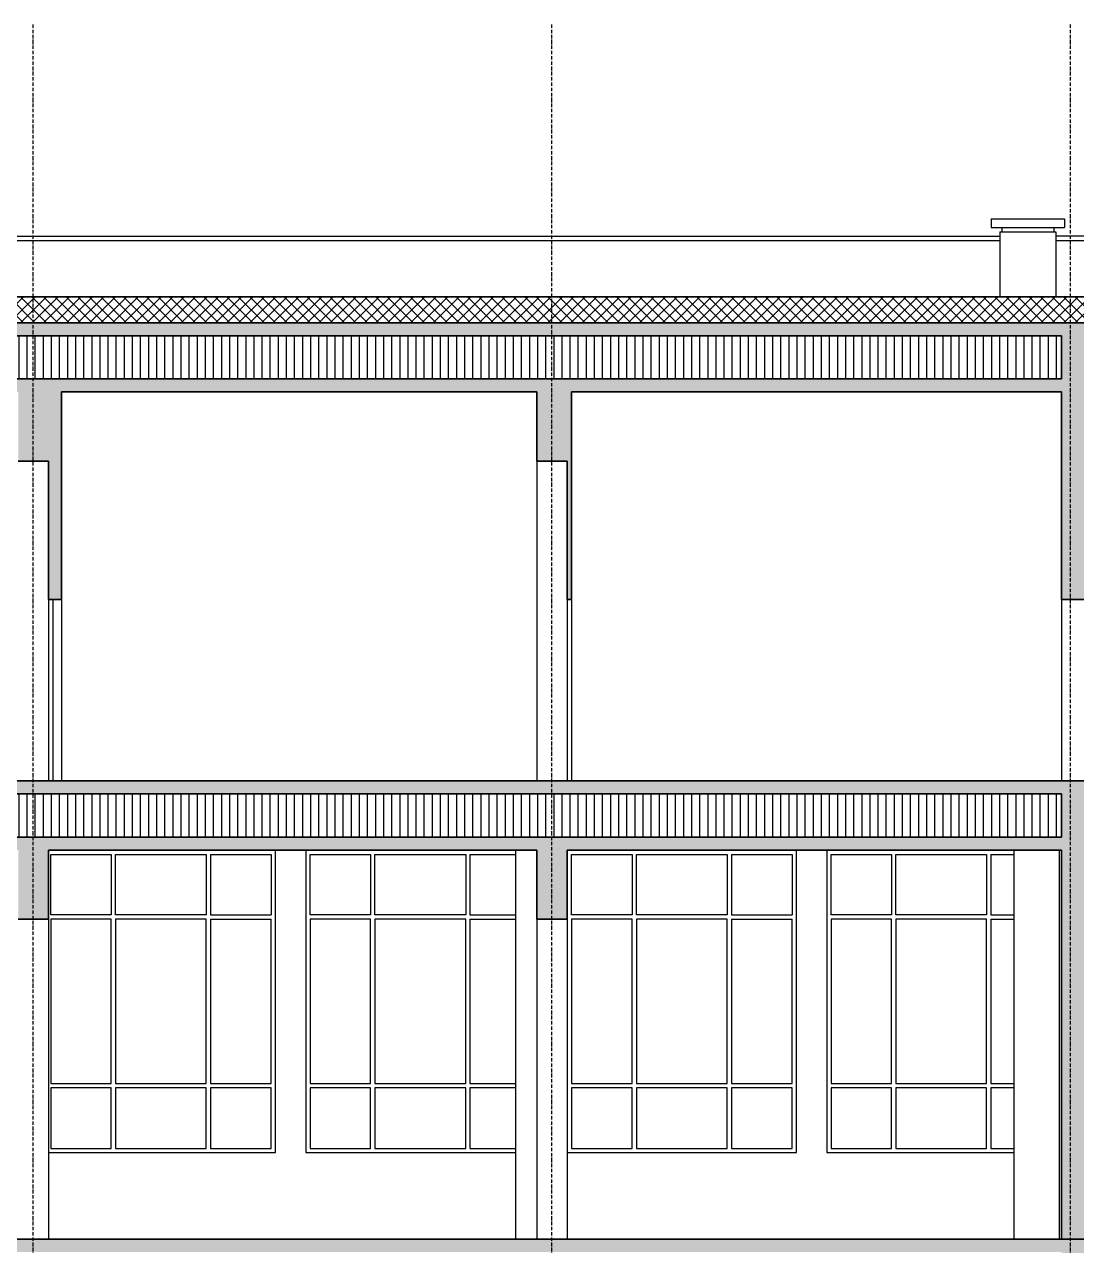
# Model space of a CAD drawing. Header units: inches. Extents: x -72385 to 39588, y -6525 to 66685.
# Drawn here: x 2959 to 4176, y 24678 to 26091 of the extents above; entities that cross this region are included whole.
import ezdxf

# ---------------------------------------------------------------- set-up
doc = ezdxf.new("R2010")
doc.units = ezdxf.units.IN
doc.header["$MEASUREMENT"] = 0
doc.linetypes.add('DashDot', pattern=[0.6, 0.4, -0.1, 0, -0.1])
for name, color, linetype, lineweight in [('Оси', 252, 'DashDot', 25), ('Фасади Разрези дебело', 7, 'Continuous', 35), ('Фасади Разрези средно', 252, 'Continuous', 30), ('Фасади Разрези тънко', 253, 'Continuous', 25), ('Щрих стени', 254, 'Continuous', 25)]:
    doc.layers.add(name, color=color, linetype=linetype, lineweight=lineweight)

msp = doc.modelspace()

# ---------------------------------------------------------------- hatches: boundary and pattern name
at = {"layer": 'Щрих стени', "ltscale": 10}
h = msp.add_hatch(color=256, dxfattribs=at)
h.dxf.hatch_style = 1
h.paths.add_polyline_path([(3592.2, 25665.9), (4158.7, 25665.9), (4158.7, 25425.9), (4188.7, 25425.9), (4188.7, 25500.9), (4488.7, 25500.9), (4488.7, 25730.9), (4686.5, 25730.9), (4686.5, 25710.9), (4718.5, 25710.9), (4718.5, 25730.9), (5048.7, 25730.9), (5048.7, 25581), (5093.7, 25581), (5093.7, 25601), (5078.7, 25601), (5078.7, 25775.9), (5043.7, 25775.9), (5043.7, 25745.9), (-75.6, 25745.9), (-75.6, 25425.9), (-45.6, 25425.9), (-45.6, 25665.9), (522, 25665.9), (522, 25585.9), (552, 25585.9), (552, 25425.9), (557, 25425.9), (557, 25585.9), (557, 25665.9), (1122, 25665.9), (1122, 25585.9), (1156.9, 25585.9), (1156.9, 25665.9), (1722.1, 25665.9), (1722.1, 25585.9), (1787.1, 25585.9), (1787.1, 25665.9), (2352.1, 25665.9), (2352.1, 25585.9), (2387.1, 25585.9), (2387.1, 25665.9), (2952.2, 25665.9), (2952.2, 25585.9), (2987.2, 25585.9), (2987.2, 25425.9), (3002.2, 25425.9), (3002.2, 25665.9), (3552.2, 25665.9), (3552.2, 25585.9), (3587.2, 25585.9), (3587.2, 25425.9), (3592.2, 25425.9)])
h.paths.add_polyline_path([(-45.6, 25680.9), (-45.6, 25730.9), (4158.7, 25730.9), (4158.7, 25680.9)], flags=16)
h.paths.add_polyline_path([(4188.7, 25730.9), (4458.7, 25730.9), (4458.7, 25515.9), (4188.7, 25515.9)], flags=16)
h.paths.add_polyline_path([(5078.7, 25840.9), (5083.7, 25840.9), (5083.7, 25845.9), (5041.7, 25845.9), (5041.7, 25840.9), (5043.7, 25840.9), (5043.7, 25775.9), (5078.7, 25775.9)])
at = {"layer": 'Щрих стени', "ltscale": 10, "transparency": 33554610}
h = msp.add_hatch(dxfattribs=at)
h.set_pattern_fill('ANSI37', color=256, scale=75)
h.paths.add_polyline_path([(-6988.6, 25775.9), (-6988.6, 25745.9), (5043.7, 25745.9), (5043.7, 25775.9)])
h = msp.add_hatch(dxfattribs=at)
h.set_pattern_fill('ANSI31', color=256, scale=75, angle=45)
h.paths.add_polyline_path([(4158.7, 25730.9), (-45.6, 25730.9), (-45.6, 25680.9), (4158.7, 25680.9)])
at = {"layer": 'Щрих стени', "ltscale": 10}
h = msp.add_hatch(color=256, dxfattribs=at)
h.dxf.hatch_style = 1
h.paths.add_polyline_path([(1787.1, 25135.9), (2352.1, 25135.9), (2352.1, 25055.9), (2387.1, 25055.9), (2387.1, 25135.9), (2952.2, 25135.9), (2952.2, 25055.9), (2987.2, 25055.9), (2987.2, 25135.9), (3552.2, 25135.9), (3552.2, 25055.9), (3587.2, 25055.9), (3587.2, 25135.9), (4158.7, 25135.9), (4158.7, 24685.9), (4188.7, 24685.9), (4188.7, 24935.9), (4650.4, 24935.9), (4907, 24811), (5078.7, 24811), (5078.7, 24846), (5048.7, 24846), (5048.7, 24826), (4910.5, 24826), (4910.5, 24841.6), (4878.5, 24841.6), (4878.5, 24857.2), (4846.5, 24857.2), (4846.5, 24872.7), (4814.5, 24872.7), (4814.5, 24888.3), (4782.5, 24888.3), (4782.5, 24903.9), (4750.5, 24903.9), (4750.5, 24919.5), (4718.5, 24919.5), (4718.5, 24935.1), (4686.5, 24935.1), (4686.5, 24950.9), (4488.7, 24950.9), (4488.7, 25200.9), (4650.4, 25200.9), (4907, 25076), (5078.7, 25076), (5078.7, 25111), (5048.7, 25111), (5048.7, 25091), (4910.5, 25091), (4910.5, 25106.6), (4878.5, 25106.6), (4878.5, 25122.2), (4846.5, 25122.2), (4846.5, 25137.7), (4814.5, 25137.7), (4814.5, 25153.3), (4782.5, 25153.3), (4782.5, 25168.9), (4750.5, 25168.9), (4750.5, 25184.5), (4718.5, 25184.5), (4718.5, 25200.1), (4686.5, 25200.1), (4686.5, 25215.9), (-75.6, 25215.9), (-75.6, 24895.9), (-45.6, 24895.9), (-45.6, 25135.9), (522, 25135.9), (522, 25055.9), (557, 25055.9), (557, 25135.9), (1122, 25135.9), (1122, 25055.9), (1156.9, 25055.9), (1156.9, 25135.9), (1722.1, 25135.9), (1722.1, 25055.9), (1787.1, 25055.9)])
h.paths.add_polyline_path([(-45.6, 25150.9), (-45.6, 25200.9), (4158.7, 25200.9), (4158.7, 25150.9)], flags=16)
h.paths.add_polyline_path([(4188.7, 25200.9), (4458.7, 25200.9), (4458.7, 24950.9), (4188.7, 24950.9)], flags=16)
at = {"layer": 'Щрих стени', "ltscale": 10, "transparency": 33554610}
h = msp.add_hatch(dxfattribs=at)
h.set_pattern_fill('ANSI31', color=256, scale=75, angle=45)
h.paths.add_polyline_path([(4158.7, 25200.9), (-45.6, 25200.9), (-45.6, 25150.9), (4158.7, 25150.9)])
at = {"layer": 'Щрих стени', "ltscale": 10}
h = msp.add_hatch(color=256, dxfattribs=at)
h.dxf.hatch_style = 1
h.paths.add_polyline_path([(1787.1, 24605.9), (2352.1, 24605.9), (2352.1, 24525.9), (2387.1, 24525.9), (2387.1, 24605.9), (2952.2, 24605.9), (2952.2, 24525.9), (2954.7, 24525.9), (2954.7, 24155.9), (2984.7, 24155.9), (2984.7, 24525.9), (2987.2, 24525.9), (2987.2, 24605.9), (3552.2, 24605.9), (3552.2, 24525.9), (3554.7, 24525.9), (3554.7, 24155.9), (3584.7, 24155.9), (3584.7, 24525.9), (3587.2, 24525.9), (3587.2, 24605.9), (4158.7, 24605.9), (4158.7, 24155.9), (4188.7, 24155.9), (4188.7, 24405.9), (4650.4, 24405.9), (4907, 24281), (5078.7, 24281), (5078.7, 24316), (5048.7, 24316), (5048.7, 24296), (4910.5, 24296), (4910.5, 24311.6), (4878.5, 24311.6), (4878.5, 24327.2), (4846.5, 24327.2), (4846.5, 24342.7), (4814.5, 24342.7), (4814.5, 24358.3), (4782.5, 24358.3), (4782.5, 24373.9), (4750.5, 24373.9), (4750.5, 24389.5), (4718.5, 24389.5), (4718.5, 24405.1), (4686.5, 24405.1), (4686.5, 24420.9), (4488.7, 24420.9), (4488.7, 24670.9), (4650.4, 24670.9), (4907, 24546), (5078.7, 24546), (5078.7, 24581), (5048.7, 24581), (5048.7, 24561), (4910.5, 24561), (4910.5, 24576.6), (4878.5, 24576.6), (4878.5, 24592.2), (4846.5, 24592.2), (4846.5, 24607.7), (4814.5, 24607.7), (4814.5, 24623.3), (4782.5, 24623.3), (4782.5, 24638.9), (4750.5, 24638.9), (4750.5, 24654.5), (4718.5, 24654.5), (4718.5, 24670.1), (4686.5, 24670.1), (4686.5, 24685.9), (-75.6, 24685.9), (-75.6, 24155.9), (-45.6, 24155.9), (-45.6, 24605.9), (527, 24605.9), (527, 24525.9), (557, 24525.9), (557, 24605.9), (1122, 24605.9), (1122, 24525.9), (1157, 24525.9), (1157, 24605.9), (1727.1, 24605.9), (1727.1, 24525.9), (1787.1, 24525.9)])
h.paths.add_polyline_path([(-45.6, 24620.9), (-45.6, 24670.9), (4158.7, 24670.9), (4158.7, 24620.9)], flags=16)
h.paths.add_polyline_path([(4188.7, 24670.9), (4458.7, 24670.9), (4458.7, 24420.9), (4188.7, 24420.9)], flags=16)
h.paths.add_polyline_path([(527, 24335.9), (512, 24335.9), (512, 24155.9), (527, 24155.9)], flags=17)
h.paths.add_polyline_path([(1727.1, 24335.9), (1712.1, 24335.9), (1712.1, 24155.9), (1727.1, 24155.9)], flags=17)

# ---------------------------------------------------------------- linework, layer by layer
at = {"layer": 'Оси', "ltscale": 10}
for p, q in [((2969, 26090.9), (2969, 23040.9)), ((3569, 26090.9), (3569, 23040.9)), ((4169, 26090.9), (4169, 23040.9))]:
    msp.add_line(p, q, dxfattribs=at)
at = {"layer": 'Фасади Разрези дебело', "ltscale": 10, "extrusion": (1.2091e-15, 1, -2.22045e-16)}
for p, q in [((-6988.6, 25775.9), (5043.7, 25775.9)), ((-45.6, 25680.9), (4158.7, 25680.9)), ((3002.2, 25665.9), (3552.2, 25665.9)), ((3592.2, 25665.9), (4158.7, 25665.9)), ((2987.2, 25425.9), (3002.2, 25425.9)), ((3587.2, 25425.9), (3592.2, 25425.9)), ((4158.7, 25425.9), (4188.7, 25425.9)), ((-7023.6, 25215.9), (4686.5, 25215.9)), ((-45.6, 25150.9), (4158.7, 25150.9)), ((2987.2, 25135.9), (3552.2, 25135.9)), ((3587.2, 25135.9), (4158.7, 25135.9)), ((-7023.6, 24685.9), (4686.5, 24685.9))]:
    msp.add_line(p, q, dxfattribs=at)
at = {"layer": 'Фасади Разрези дебело', "ltscale": 10}
for p, q in [((5043.7, 25745.9), (-6988.6, 25745.9)), ((4158.7, 25730.9), (-45.6, 25730.9)), ((4158.7, 25730.9), (4158.7, 25680.9)), ((3002.2, 25665.9), (3002.2, 25425.9)), ((3552.2, 25665.9), (3552.2, 25585.9)), ((3592.2, 25665.9), (3592.2, 25425.9)), ((4158.7, 25665.9), (4158.7, 25425.9)), ((2952.2, 25585.9), (2987.2, 25585.9)), ((2987.2, 25585.9), (2987.2, 25425.9)), ((3552.2, 25585.9), (3587.2, 25585.9)), ((3587.2, 25585.9), (3587.2, 25425.9)), ((4158.7, 25200.9), (-45.6, 25200.9)), ((4158.7, 25200.9), (4158.7, 25150.9)), ((2987.2, 25135.9), (2987.2, 25055.9)), ((3552.2, 25135.9), (3552.2, 25055.9)), ((3587.2, 25135.9), (3587.2, 25055.9)), ((4158.7, 25135.9), (4158.7, 24685.9)), ((2952.2, 25055.9), (2987.2, 25055.9)), ((3552.2, 25055.9), (3587.2, 25055.9))]:
    msp.add_line(p, q, dxfattribs=at)
at = {"layer": 'Фасади Разрези средно', "ltscale": 10, "extrusion": (1.2091e-15, 1, -2.22045e-16)}
for p, q in [((4077.4, 25865.9), (4162.4, 25865.9)), ((4077.4, 25855.9), (4162.4, 25855.9, 0)), ((4087.4, 25850.9), (4152.4, 25850.9, 0)), ((-643.1, 25845.9), (4087.4, 25845.9))]:
    msp.add_line(p, q, dxfattribs=at)
at = {"layer": 'Фасади Разрези средно', "ltscale": 10}
for p, q in [((4077.4, 25865.9), (4077.4, 25855.9)), ((4162.4, 25865.9), (4162.4, 25855.9, 0)), ((4087.4, 25850.9), (4087.4, 25775.9)), ((4089.9, 25855.9), (4089.9, 25850.9)), ((4149.9, 25855.9), (4149.9, 25850.9)), ((4152.4, 25850.9), (4152.4, 25775.9)), ((5041.7, 25845.9), (4152.4, 25845.9)), ((3552.2, 25585.9), (3552.2, 25215.9)), ((3527.2, 25135.9), (3527.2, 24685.9)), ((4103.7, 25135.9), (4103.7, 24685.9)), ((4156.2, 25135.9), (4156.2, 24685.9)), ((2987.2, 25055.9), (2987.2, 24685.9)), ((3552.2, 25055.9), (3552.2, 24685.9)), ((3587.2, 25055.9), (3587.2, 24685.9))]:
    msp.add_line(p, q, dxfattribs=at)
at = {"layer": 'Фасади Разрези тънко', "ltscale": 10, "extrusion": (1.2091e-15, 1, -2.22045e-16)}
for p, q in [((-643.1, 25840.9), (4087.4, 25840.9)), ((4152.4, 25840.9), (5041.7, 25840.9))]:
    msp.add_line(p, q, dxfattribs=at)
at = {"layer": 'Фасади Разрези тънко', "ltscale": 10}
for p, q in [((2987.2, 25425.9), (2987.2, 25215.9)), ((2992.2, 25425.9), (2992.2, 25215.9)), ((3002.2, 25425.9), (3002.2, 25215.9)), ((3587.2, 25425.9), (3587.2, 25215.9)), ((3592.2, 25425.9), (3592.2, 25215.9)), ((4158.7, 25425.9), (4158.7, 25215.9)), ((3169.7, 25130.9), (3169.7, 25060.9)), ((3174.7, 25130.9), (3174.7, 25060.9)), ((3244.7, 25130.9), (3244.7, 25060.9)), ((3469.7, 25130.9), (3469.7, 25060.9)), ((3474.7, 25130.9), (3474.7, 25060.9)), ((3772.3, 25130.9), (3772.3, 25060.9)), ((3777.3, 25130.9), (3777.3, 25060.9)), ((3847.3, 25130.9), (3847.3, 25060.9)), ((4072.3, 25130.9), (4072.3, 25060.9)), ((4077.3, 25130.9), (4077.3, 25060.9))]:
    msp.add_line(p, q, dxfattribs=at)
at = {"layer": 'Фасади Разрези тънко', "ltscale": 10, "extrusion": (2.5431e-15, 1, -2.22045e-16)}
for p, q in [((3174.7, 25130.9), (3244.7, 25130.9)), ((3474.7, 25130.9), (3527.2, 25130.9)), ((3777.3, 25130.9), (3847.3, 25130.9)), ((4077.3, 25130.9), (4103.7, 25130.9)), ((3174.7, 25060.9), (3244.7, 25060.9)), ((3474.7, 25060.9), (3527.2, 25060.9)), ((3777.3, 25060.9), (3847.3, 25060.9)), ((4077.3, 25060.9), (4103.7, 25060.9)), ((3174.7, 25055.9), (3244.7, 25055.9)), ((3474.7, 25055.9), (3527.2, 25055.9)), ((3777.3, 25055.9), (3847.3, 25055.9)), ((4077.3, 25055.9), (4103.7, 25055.9))]:
    msp.add_line(p, q, dxfattribs=at)
at = {"layer": 'Фасади Разрези тънко', "ltscale": 10}
for points in [[(2987.2, 24785.9, 0), (3249.7, 24785.9, 0), (3249.7, 25135.9, 0)], [(3169.7, 25060.9, 0), (3064.7, 25060.9, 0), (3064.7, 25130.9, 0), (3169.7, 25130.9, 0)], [(3549.7, 25135.9, 0), (3284.7, 25135.9, 0), (3284.7, 24785.9, 0), (3527.2, 24785.9, 0)], [(3469.7, 25060.9, 0), (3364.7, 25060.9, 0), (3364.7, 25130.9, 0), (3469.7, 25130.9, 0)], [(3852.3, 25135.9, 0), (3587.2, 25135.9, 0), (3587.2, 24785.9, 0), (3852.3, 24785.9, 0), (3852.3, 25135.9, 0)], [(3772.3, 25060.9, 0), (3667.2, 25060.9, 0), (3667.2, 25130.9, 0), (3772.3, 25130.9, 0)], [(4152.3, 25135.9, 0), (3887.3, 25135.9, 0), (3887.3, 24785.9, 0), (4103.7, 24785.9, 0)], [(4072.3, 25060.9, 0), (3967.3, 25060.9, 0), (3967.3, 25130.9, 0), (4072.3, 25130.9, 0)], [(3169.7, 25055.9, 0), (3064.7, 25055.9, 0), (3064.7, 24865.9, 0), (3169.7, 24865.9, 0), (3169.7, 25055.9, 0)], [(3174.7, 25055.9, 0), (3174.7, 24865.9, 0), (3244.7, 24865.9, 0), (3244.7, 25055.9, 0)], [(3469.7, 25055.9, 0), (3364.7, 25055.9, 0), (3364.7, 24865.9, 0), (3469.7, 24865.9, 0), (3469.7, 25055.9, 0)], [(3474.7, 25055.9, 0), (3474.7, 24865.9, 0), (3527.2, 24865.9, 0)], [(3772.3, 25055.9, 0), (3667.2, 25055.9, 0), (3667.2, 24865.9, 0), (3772.3, 24865.9, 0), (3772.3, 25055.9, 0)], [(3777.3, 25055.9, 0), (3777.3, 24865.9, 0), (3847.3, 24865.9, 0), (3847.3, 25055.9, 0)], [(4072.3, 25055.9, 0), (3967.3, 25055.9, 0), (3967.3, 24865.9, 0), (4072.3, 24865.9, 0), (4072.3, 25055.9, 0)], [(4077.3, 25055.9, 0), (4077.3, 24865.9, 0), (4103.7, 24865.9, 0)], [(3527.2, 24860.9, 0), (3474.7, 24860.9, 0), (3474.7, 24790.9, 0), (3527.2, 24790.9, 0)], [(4103.7, 24860.9, 0), (4077.3, 24860.9, 0), (4077.3, 24790.9, 0), (4103.7, 24790.9, 0)]]:
    msp.add_polyline3d(points, dxfattribs=at)
for points in [[(2989.7, 25060.9, 0), (2989.7, 25130.9, 0), (3059.7, 25130.9, 0), (3059.7, 25060.9, 0)], [(3289.7, 25060.9, 0), (3289.7, 25130.9, 0), (3359.7, 25130.9, 0), (3359.7, 25060.9, 0)], [(3592.2, 25060.9, 0), (3592.2, 25130.9, 0), (3662.2, 25130.9, 0), (3662.2, 25060.9, 0)], [(3892.3, 25060.9, 0), (3892.3, 25130.9, 0), (3962.3, 25130.9, 0), (3962.3, 25060.9, 0)], [(2989.7, 24865.9, 0), (3059.7, 24865.9, 0), (3059.7, 25055.9, 0), (2989.7, 25055.9, 0)], [(3289.7, 24865.9, 0), (3359.7, 24865.9, 0), (3359.7, 25055.9, 0), (3289.7, 25055.9, 0)], [(3592.2, 24865.9, 0), (3662.2, 24865.9, 0), (3662.2, 25055.9, 0), (3592.2, 25055.9, 0)], [(3892.3, 24865.9, 0), (3962.3, 24865.9, 0), (3962.3, 25055.9, 0), (3892.3, 25055.9, 0)], [(2989.7, 24790.9, 0), (3059.7, 24790.9, 0), (3059.7, 24860.9, 0), (2989.7, 24860.9, 0)], [(3064.7, 24790.9, 0), (3169.7, 24790.9, 0), (3169.7, 24860.9, 0), (3064.7, 24860.9, 0)], [(3244.7, 24790.9, 0), (3244.7, 24860.9, 0), (3174.7, 24860.9, 0), (3174.7, 24790.9, 0)], [(3289.7, 24790.9, 0), (3359.7, 24790.9, 0), (3359.7, 24860.9, 0), (3289.7, 24860.9, 0)], [(3364.7, 24790.9, 0), (3469.7, 24790.9, 0), (3469.7, 24860.9, 0), (3364.7, 24860.9, 0)], [(3592.2, 24790.9, 0), (3662.2, 24790.9, 0), (3662.2, 24860.9, 0), (3592.2, 24860.9, 0)], [(3667.2, 24790.9, 0), (3772.3, 24790.9, 0), (3772.3, 24860.9, 0), (3667.2, 24860.9, 0)], [(3847.3, 24790.9, 0), (3847.3, 24860.9, 0), (3777.3, 24860.9, 0), (3777.3, 24790.9, 0)], [(3892.3, 24790.9, 0), (3962.3, 24790.9, 0), (3962.3, 24860.9, 0), (3892.3, 24860.9, 0)], [(3967.3, 24790.9, 0), (4072.3, 24790.9, 0), (4072.3, 24860.9, 0), (3967.3, 24860.9, 0)]]:
    msp.add_polyline3d(points, close=True, dxfattribs=at)

doc.saveas('drawing.dxf')
